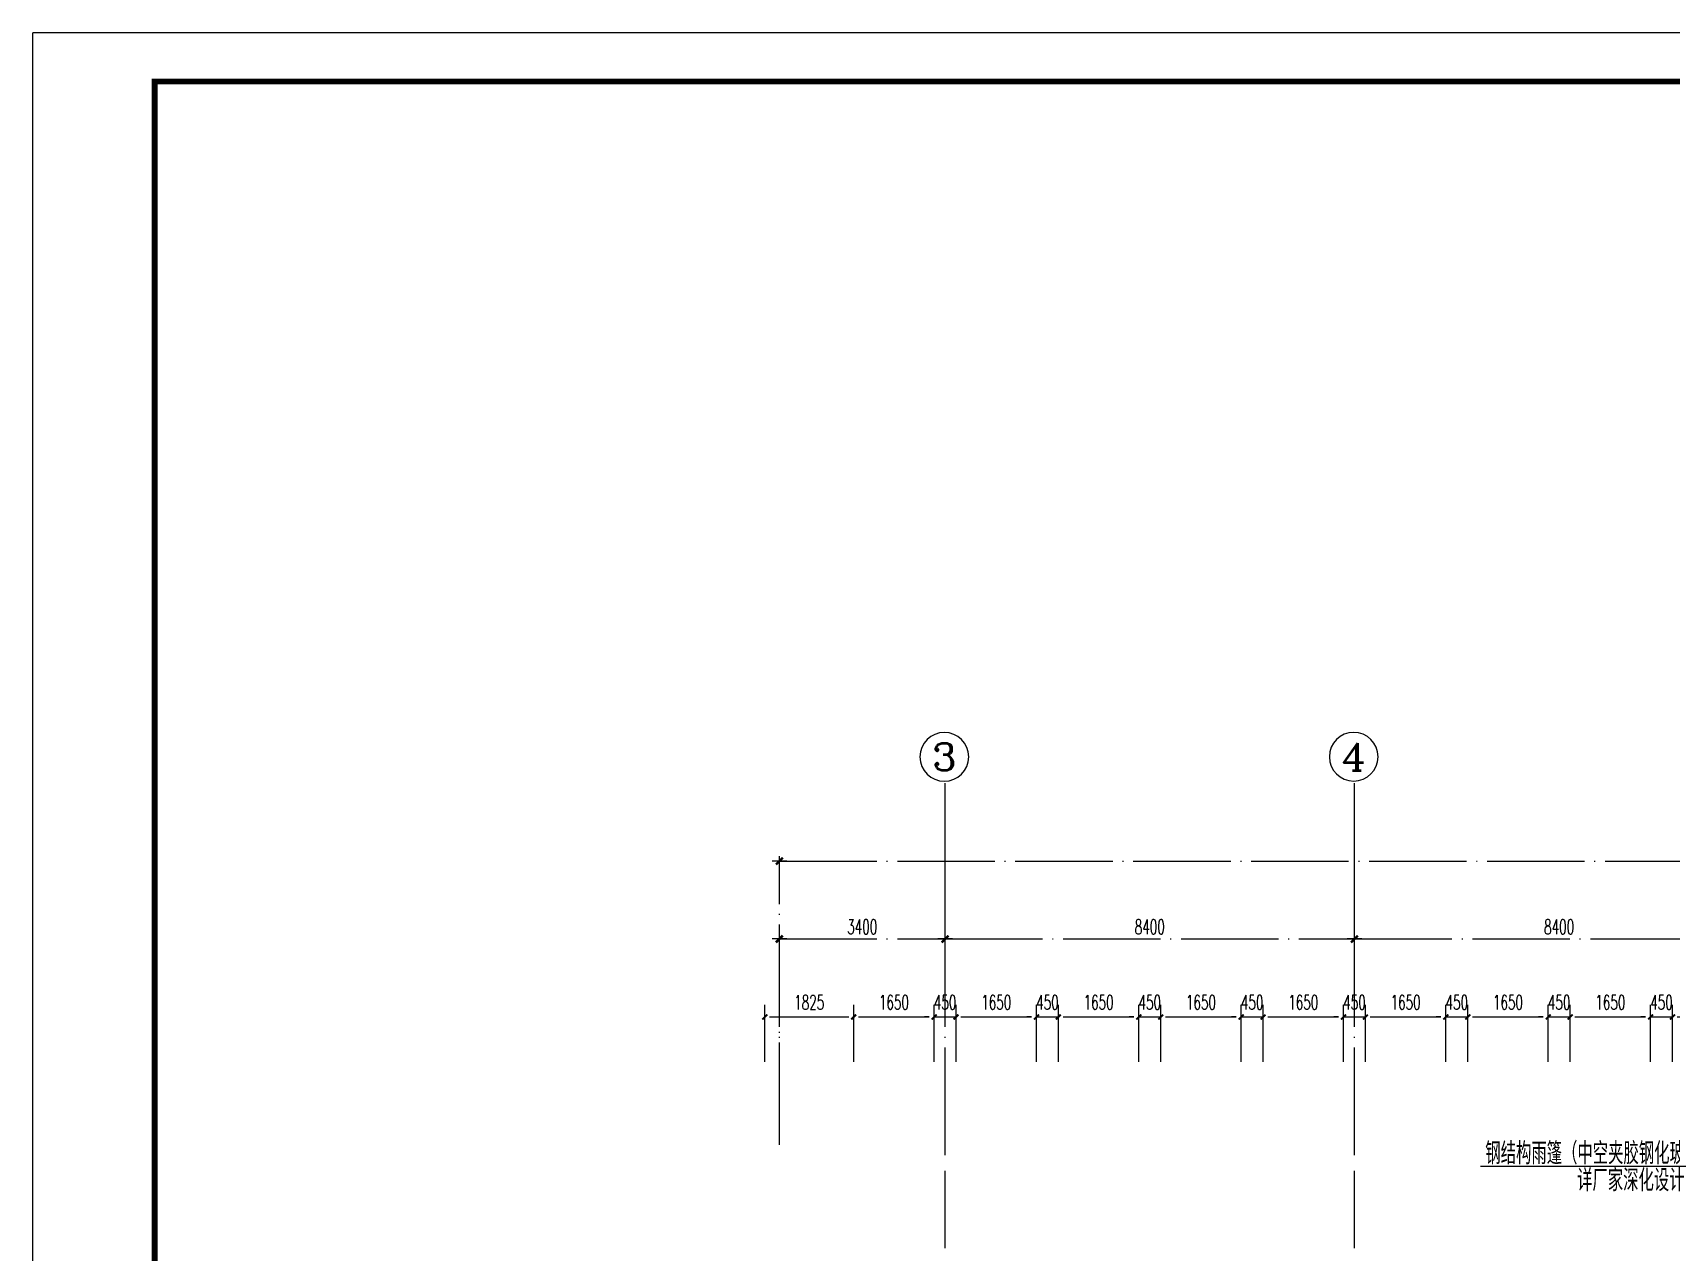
# Model space of a CAD drawing. Extents: x 824790 to 973415, y 4290613 to 4374713.
# Drawn here: x 824790 to 858410, y 4349684 to 4374713 of the extents above; entities that cross this region are included whole.
import ezdxf
from ezdxf.enums import TextEntityAlignment as Align

# ---------------------------------------------------------------- set-up
doc = ezdxf.new("R2010")
doc.units = 0
doc.header["$LTSCALE"] = 1000
doc.header["$MEASUREMENT"] = 0
for name, pattern in [('ACAD_ISO08W100', [36, 24, -3, 6, -3]), ('CENTER', [50.8, 31.75, -6.35, 6.35, -6.35]), ('DOTE', [2.42, 2, -0.2, 0.02, -0.2])]:
    doc.linetypes.add(name, pattern=pattern)
doc.layers.get('0').update_dxf_attribs({"color": 255, "linetype": 'CONTINUOUS'})
for name, color, linetype in [('A-AXIS', 3, 'CONTINUOUS'), ('A-AXIS-TEXT', 7, 'CONTINUOUS'), ('A-DIM', 201, 'CONTINUOUS'), ('A-DOTE', 8, 'ACAD_ISO08W100'), ('A-NOTE', 150, 'CONTINUOUS'), ('A_DIM_EX1', 171, 'CONTINUOUS'), ('AXIS_TEXT', 7, 'CONTINUOUS'), ('DOTE', 17, 'DOTE'), ('图框', 7, 'CONTINUOUS')]:
    doc.layers.add(name, color=color, linetype=linetype)
doc.styles.add('COMPLEX', font='COMPLEX')
doc.styles.add('DIM_FONT', font='SIMPLEX.shx', dxfattribs={"width": 0.6, "bigfont": 'GBCBIG.shx'})
doc.styles.add('PRC-S', font='TJROMANS.shx', dxfattribs={"width": 0.7, "bigfont": 'hztxt.shx'})
doc.dimstyles.new('DIM100', dxfattribs={"dimscale": 100, "dimtxt": 3, "dimasz": 0.01, "dimexe": 1, "dimexo": 1, "dimgap": 1, "dimtad": 1, "dimdec": 0, "dimzin": 0, "dimdsep": 46, "dimtxsty": 'DIM_FONT', "dimblk1": 'h-_DIMX', "dimblk2": 'h-_DIMX', "dimsah": 1, "dimcen": 0.01, "dimclrd": 256, "dimclre": 256, "dimclrt": 7, "dimadec": 3, "dimazin": 0, "dimtfac": 1, "dimtdec": 0, "dimtix": 1, "dimtmove": 2, "dimatfit": 3, "dimldrblk": 'h-_DIMX', "dimfxl": 0, "dimtolj": 1, "dimtzin": 5, "dimarcsym": 0})
doc.dimstyles.new('DIMN', dxfattribs={"dimtxt": 300, "dimasz": 100, "dimexe": 250, "dimexo": 300, "dimgap": 150, "dimtad": 1, "dimdec": 0, "dimzin": 0, "dimdsep": 46, "dimtxsty": 'DIM_FONT', "dimblk": 'h-_ArchTick', "dimcen": 0.09, "dimclrt": 7, "dimazin": 2, "dimtfac": 1, "dimtdec": 0, "dimtix": 1, "dimtmove": 2, "dimatfit": 3, "dimfxl": 0, "dimtolj": 1, "dimtzin": 0, "dimarcsym": 0})

# ---------------------------------------------------------------- blocks, each defined once
blk = doc.blocks.new('h-_DIMX')
blk.add_line((-150, 0), (150, 0))
at = {"const_width": 50}
blk.add_lwpolyline([(-70, -70), (70, 70)], dxfattribs=at)
blk = doc.blocks.new('h-_AXISO')
blk.add_circle((0, 0), 0.5)
at = {"layer": 'A-AXIS-TEXT', "style": 'COMPLEX', "width": 1.041667}
blk.add_attdef('A', text='', height=0.56, dxfattribs=at).set_placement((-0.25, -0.28), (0.25, -0.28), align=Align.FIT)
blk = doc.blocks.new('h-轴号横')
at = {"layer": 'DOTE', "linetype": 'ACAD_ISO08W100'}
for p, q in [((-2596961, -1877431), (-2596961, -1873868)), ((-2588561, -1877429), (-2588561, -1873867))]:
    blk.add_line(p, q, dxfattribs=at)
at = {"layer": 'A-AXIS'}
ref = blk.add_blockref('h-_AXISO', (-2596976, -1873330), dxfattribs=dict(at, xscale=-1000, yscale=1000, zscale=1000))
ref.add_attrib('A', '3', dxfattribs={"layer": 'AXIS_TEXT', "height": 560, "style": 'COMPLEX', "width": 1.339286}).set_placement((-2597226, -1873610), (-2596726, -1873610), align=Align.FIT)
ref = blk.add_blockref('h-_AXISO', (-2588576, -1873328), dxfattribs=dict(at, xscale=-1000, yscale=1000, zscale=1000))
ref.add_attrib('A', '4', dxfattribs={"layer": 'AXIS_TEXT', "height": 560, "style": 'COMPLEX', "width": 1.171875}).set_placement((-2588826, -1873608), (-2588326, -1873608), align=Align.FIT)
blk = doc.blocks.new('h-1')
at = {"layer": '图框'}
for p in [(2162, 399.3), (675.75, -441.7)]:
    blk.add_line(p, (675.75, 399.3), dxfattribs=at)
at = {"layer": '图框', "const_width": 1.2}
blk.add_lwpolyline([(2152, -431.7), (2152, 389.3), (700.75, 389.3), (700.75, -431.7)], close=True, dxfattribs=at)
blk = doc.blocks.new('h-_ArchTick')
at = {"color": 0, "linetype": 'ByBlock', "const_width": 0.4}
blk.add_lwpolyline([(-0.5, -0.5), (0.5, 0.5)], dxfattribs=at)
blk = doc.blocks.new('*D421')
at = {"layer": 'A-DIM', "color": 0, "lineweight": -2, "transparency": 16777216}
for p, q in [((858435, 4353589), (858435, 4354763)), ((858535, 4354513), (859985, 4354513)), ((860085, 4353589), (860085, 4354763))]:
    blk.add_line(p, q, dxfattribs=at)
at = {"layer": 'A-DIM', "color": 0, "lineweight": -2, "transparency": 16777216, "xscale": 100, "yscale": 100, "zscale": 100, "rotation": 180}
blk.add_blockref('h-_ArchTick', (858435, 4354513), dxfattribs=at)
at = {"layer": 'A-DIM', "color": 0, "lineweight": -2, "transparency": 16777216, "xscale": 100, "yscale": 100, "zscale": 100}
blk.add_blockref('h-_ArchTick', (860085, 4354513), dxfattribs=at)
at = {"layer": 'A-DIM', "color": 7, "transparency": 16777216, "insert": (859260, 4354813), "char_height": 300, "attachment_point": 5, "style": 'DIM_FONT'}
blk.add_mtext('\\A1;1650', dxfattribs=at)
blk = doc.blocks.new('*D422')
at = {"layer": 'A-DIM', "color": 0, "lineweight": -2, "transparency": 16777216}
for p, q in [((857885, 4354513), (857785, 4354513)), ((857985, 4353589), (857985, 4354763)), ((857985, 4354513), (858435, 4354513)), ((858435, 4353589), (858435, 4354763)), ((858535, 4354513), (858635, 4354513))]:
    blk.add_line(p, q, dxfattribs=at)
at = {"layer": 'A-DIM', "color": 0, "lineweight": -2, "transparency": 16777216, "xscale": 100, "yscale": 100, "zscale": 100}
blk.add_blockref('h-_ArchTick', (857985, 4354513), dxfattribs=at)
at = {"layer": 'A-DIM', "color": 0, "lineweight": -2, "transparency": 16777216, "xscale": 100, "yscale": 100, "zscale": 100, "rotation": 180}
blk.add_blockref('h-_ArchTick', (858435, 4354513), dxfattribs=at)
at = {"layer": 'A-DIM', "color": 7, "transparency": 16777216, "insert": (858210, 4354813), "char_height": 300, "attachment_point": 5, "style": 'DIM_FONT'}
blk.add_mtext('\\A1;450', dxfattribs=at)
blk = doc.blocks.new('*D423')
at = {"layer": 'A-DIM', "color": 0, "lineweight": -2, "transparency": 16777216}
for p, q in [((856335, 4353589), (856335, 4354763)), ((856435, 4354513), (857885, 4354513)), ((857985, 4353589), (857985, 4354763))]:
    blk.add_line(p, q, dxfattribs=at)
at = {"layer": 'A-DIM', "color": 0, "lineweight": -2, "transparency": 16777216, "xscale": 100, "yscale": 100, "zscale": 100, "rotation": 180}
blk.add_blockref('h-_ArchTick', (856335, 4354513), dxfattribs=at)
at = {"layer": 'A-DIM', "color": 0, "lineweight": -2, "transparency": 16777216, "xscale": 100, "yscale": 100, "zscale": 100}
blk.add_blockref('h-_ArchTick', (857985, 4354513), dxfattribs=at)
at = {"layer": 'A-DIM', "color": 7, "transparency": 16777216, "insert": (857160, 4354813), "char_height": 300, "attachment_point": 5, "style": 'DIM_FONT'}
blk.add_mtext('\\A1;1650', dxfattribs=at)
blk = doc.blocks.new('*D424')
at = {"layer": 'A-DIM', "color": 0, "lineweight": -2, "transparency": 16777216}
for p, q in [((855785, 4354513), (855685, 4354513)), ((855885, 4353589), (855885, 4354763)), ((855885, 4354513), (856335, 4354513)), ((856335, 4353589), (856335, 4354763)), ((856435, 4354513), (856535, 4354513))]:
    blk.add_line(p, q, dxfattribs=at)
at = {"layer": 'A-DIM', "color": 0, "lineweight": -2, "transparency": 16777216, "xscale": 100, "yscale": 100, "zscale": 100}
blk.add_blockref('h-_ArchTick', (855885, 4354513), dxfattribs=at)
at = {"layer": 'A-DIM', "color": 0, "lineweight": -2, "transparency": 16777216, "xscale": 100, "yscale": 100, "zscale": 100, "rotation": 180}
blk.add_blockref('h-_ArchTick', (856335, 4354513), dxfattribs=at)
at = {"layer": 'A-DIM', "color": 7, "transparency": 16777216, "insert": (856110, 4354813), "char_height": 300, "attachment_point": 5, "style": 'DIM_FONT'}
blk.add_mtext('\\A1;450', dxfattribs=at)
blk = doc.blocks.new('*D425')
at = {"layer": 'A-DIM', "color": 0, "lineweight": -2, "transparency": 16777216}
for p, q in [((854235, 4353589), (854235, 4354763)), ((854335, 4354513), (855785, 4354513)), ((855885, 4353589), (855885, 4354763))]:
    blk.add_line(p, q, dxfattribs=at)
at = {"layer": 'A-DIM', "color": 0, "lineweight": -2, "transparency": 16777216, "xscale": 100, "yscale": 100, "zscale": 100, "rotation": 180}
blk.add_blockref('h-_ArchTick', (854235, 4354513), dxfattribs=at)
at = {"layer": 'A-DIM', "color": 0, "lineweight": -2, "transparency": 16777216, "xscale": 100, "yscale": 100, "zscale": 100}
blk.add_blockref('h-_ArchTick', (855885, 4354513), dxfattribs=at)
at = {"layer": 'A-DIM', "color": 7, "transparency": 16777216, "insert": (855060, 4354813), "char_height": 300, "attachment_point": 5, "style": 'DIM_FONT'}
blk.add_mtext('\\A1;1650', dxfattribs=at)
blk = doc.blocks.new('*D426')
at = {"layer": 'A-DIM', "color": 0, "lineweight": -2, "transparency": 16777216}
for p, q in [((853685, 4354513), (853585, 4354513)), ((853785, 4353589), (853785, 4354763)), ((853785, 4354513), (854235, 4354513)), ((854235, 4353589), (854235, 4354763)), ((854335, 4354513), (854435, 4354513))]:
    blk.add_line(p, q, dxfattribs=at)
at = {"layer": 'A-DIM', "color": 0, "lineweight": -2, "transparency": 16777216, "xscale": 100, "yscale": 100, "zscale": 100}
blk.add_blockref('h-_ArchTick', (853785, 4354513), dxfattribs=at)
at = {"layer": 'A-DIM', "color": 0, "lineweight": -2, "transparency": 16777216, "xscale": 100, "yscale": 100, "zscale": 100, "rotation": 180}
blk.add_blockref('h-_ArchTick', (854235, 4354513), dxfattribs=at)
at = {"layer": 'A-DIM', "color": 7, "transparency": 16777216, "insert": (854010, 4354813), "char_height": 300, "attachment_point": 5, "style": 'DIM_FONT'}
blk.add_mtext('\\A1;450', dxfattribs=at)
blk = doc.blocks.new('*D427')
at = {"layer": 'A-DIM', "color": 0, "lineweight": -2, "transparency": 16777216}
for p, q in [((852135, 4353589), (852135, 4354763)), ((852235, 4354513), (853685, 4354513)), ((853785, 4353589), (853785, 4354763))]:
    blk.add_line(p, q, dxfattribs=at)
at = {"layer": 'A-DIM', "color": 0, "lineweight": -2, "transparency": 16777216, "xscale": 100, "yscale": 100, "zscale": 100, "rotation": 180}
blk.add_blockref('h-_ArchTick', (852135, 4354513), dxfattribs=at)
at = {"layer": 'A-DIM', "color": 0, "lineweight": -2, "transparency": 16777216, "xscale": 100, "yscale": 100, "zscale": 100}
blk.add_blockref('h-_ArchTick', (853785, 4354513), dxfattribs=at)
at = {"layer": 'A-DIM', "color": 7, "transparency": 16777216, "insert": (852960, 4354813), "char_height": 300, "attachment_point": 5, "style": 'DIM_FONT'}
blk.add_mtext('\\A1;1650', dxfattribs=at)
blk = doc.blocks.new('*D428')
at = {"layer": 'A-DIM', "color": 0, "lineweight": -2, "transparency": 16777216}
for p, q in [((851585, 4354513), (851485, 4354513)), ((851685, 4353589), (851685, 4354763)), ((851685, 4354513), (852135, 4354513)), ((852135, 4353589), (852135, 4354763)), ((852235, 4354513), (852335, 4354513))]:
    blk.add_line(p, q, dxfattribs=at)
at = {"layer": 'A-DIM', "color": 0, "lineweight": -2, "transparency": 16777216, "xscale": 100, "yscale": 100, "zscale": 100}
blk.add_blockref('h-_ArchTick', (851685, 4354513), dxfattribs=at)
at = {"layer": 'A-DIM', "color": 0, "lineweight": -2, "transparency": 16777216, "xscale": 100, "yscale": 100, "zscale": 100, "rotation": 180}
blk.add_blockref('h-_ArchTick', (852135, 4354513), dxfattribs=at)
at = {"layer": 'A-DIM', "color": 7, "transparency": 16777216, "insert": (851910, 4354813), "char_height": 300, "attachment_point": 5, "style": 'DIM_FONT'}
blk.add_mtext('\\A1;450', dxfattribs=at)
blk = doc.blocks.new('*D429')
at = {"layer": 'A-DIM', "color": 0, "lineweight": -2, "transparency": 16777216}
for p, q in [((850035, 4353589), (850035, 4354763)), ((850135, 4354513), (851585, 4354513)), ((851685, 4353589), (851685, 4354763))]:
    blk.add_line(p, q, dxfattribs=at)
at = {"layer": 'A-DIM', "color": 0, "lineweight": -2, "transparency": 16777216, "xscale": 100, "yscale": 100, "zscale": 100, "rotation": 180}
blk.add_blockref('h-_ArchTick', (850035, 4354513), dxfattribs=at)
at = {"layer": 'A-DIM', "color": 0, "lineweight": -2, "transparency": 16777216, "xscale": 100, "yscale": 100, "zscale": 100}
blk.add_blockref('h-_ArchTick', (851685, 4354513), dxfattribs=at)
at = {"layer": 'A-DIM', "color": 7, "transparency": 16777216, "insert": (850860, 4354813), "char_height": 300, "attachment_point": 5, "style": 'DIM_FONT'}
blk.add_mtext('\\A1;1650', dxfattribs=at)
blk = doc.blocks.new('*D430')
at = {"layer": 'A-DIM', "color": 0, "lineweight": -2, "transparency": 16777216}
for p, q in [((849485, 4354513), (849385, 4354513)), ((849585, 4353589), (849585, 4354763)), ((849585, 4354513), (850035, 4354513)), ((850035, 4353589), (850035, 4354763)), ((850135, 4354513), (850235, 4354513))]:
    blk.add_line(p, q, dxfattribs=at)
at = {"layer": 'A-DIM', "color": 0, "lineweight": -2, "transparency": 16777216, "xscale": 100, "yscale": 100, "zscale": 100}
blk.add_blockref('h-_ArchTick', (849585, 4354513), dxfattribs=at)
at = {"layer": 'A-DIM', "color": 0, "lineweight": -2, "transparency": 16777216, "xscale": 100, "yscale": 100, "zscale": 100, "rotation": 180}
blk.add_blockref('h-_ArchTick', (850035, 4354513), dxfattribs=at)
at = {"layer": 'A-DIM', "color": 7, "transparency": 16777216, "insert": (849810, 4354813), "char_height": 300, "attachment_point": 5, "style": 'DIM_FONT'}
blk.add_mtext('\\A1;450', dxfattribs=at)
blk = doc.blocks.new('*D431')
at = {"layer": 'A-DIM', "color": 0, "lineweight": -2, "transparency": 16777216}
for p, q in [((847935, 4353589), (847935, 4354763)), ((848035, 4354513), (849485, 4354513)), ((849585, 4353589), (849585, 4354763))]:
    blk.add_line(p, q, dxfattribs=at)
at = {"layer": 'A-DIM', "color": 0, "lineweight": -2, "transparency": 16777216, "xscale": 100, "yscale": 100, "zscale": 100, "rotation": 180}
blk.add_blockref('h-_ArchTick', (847935, 4354513), dxfattribs=at)
at = {"layer": 'A-DIM', "color": 0, "lineweight": -2, "transparency": 16777216, "xscale": 100, "yscale": 100, "zscale": 100}
blk.add_blockref('h-_ArchTick', (849585, 4354513), dxfattribs=at)
at = {"layer": 'A-DIM', "color": 7, "transparency": 16777216, "insert": (848760, 4354813), "char_height": 300, "attachment_point": 5, "style": 'DIM_FONT'}
blk.add_mtext('\\A1;1650', dxfattribs=at)
blk = doc.blocks.new('*D432')
at = {"layer": 'A-DIM', "color": 0, "lineweight": -2, "transparency": 16777216}
for p, q in [((847385, 4354513), (847285, 4354513)), ((847485, 4353589), (847485, 4354763)), ((847485, 4354513), (847935, 4354513)), ((847935, 4353589), (847935, 4354763)), ((848035, 4354513), (848135, 4354513))]:
    blk.add_line(p, q, dxfattribs=at)
at = {"layer": 'A-DIM', "color": 0, "lineweight": -2, "transparency": 16777216, "xscale": 100, "yscale": 100, "zscale": 100}
blk.add_blockref('h-_ArchTick', (847485, 4354513), dxfattribs=at)
at = {"layer": 'A-DIM', "color": 0, "lineweight": -2, "transparency": 16777216, "xscale": 100, "yscale": 100, "zscale": 100, "rotation": 180}
blk.add_blockref('h-_ArchTick', (847935, 4354513), dxfattribs=at)
at = {"layer": 'A-DIM', "color": 7, "transparency": 16777216, "insert": (847710, 4354813), "char_height": 300, "attachment_point": 5, "style": 'DIM_FONT'}
blk.add_mtext('\\A1;450', dxfattribs=at)
blk = doc.blocks.new('*D433')
at = {"layer": 'A-DIM', "color": 0, "lineweight": -2, "transparency": 16777216}
for p, q in [((845835, 4353589), (845835, 4354763)), ((845935, 4354513), (847385, 4354513)), ((847485, 4353589), (847485, 4354763))]:
    blk.add_line(p, q, dxfattribs=at)
at = {"layer": 'A-DIM', "color": 0, "lineweight": -2, "transparency": 16777216, "xscale": 100, "yscale": 100, "zscale": 100, "rotation": 180}
blk.add_blockref('h-_ArchTick', (845835, 4354513), dxfattribs=at)
at = {"layer": 'A-DIM', "color": 0, "lineweight": -2, "transparency": 16777216, "xscale": 100, "yscale": 100, "zscale": 100}
blk.add_blockref('h-_ArchTick', (847485, 4354513), dxfattribs=at)
at = {"layer": 'A-DIM', "color": 7, "transparency": 16777216, "insert": (846660, 4354813), "char_height": 300, "attachment_point": 5, "style": 'DIM_FONT'}
blk.add_mtext('\\A1;1650', dxfattribs=at)
blk = doc.blocks.new('*D434')
at = {"layer": 'A-DIM', "color": 0, "lineweight": -2, "transparency": 16777216}
for p, q in [((845285, 4354513), (845185, 4354513)), ((845385, 4353589), (845385, 4354763)), ((845385, 4354513), (845835, 4354513)), ((845835, 4353589), (845835, 4354763)), ((845935, 4354513), (846035, 4354513))]:
    blk.add_line(p, q, dxfattribs=at)
at = {"layer": 'A-DIM', "color": 0, "lineweight": -2, "transparency": 16777216, "xscale": 100, "yscale": 100, "zscale": 100}
blk.add_blockref('h-_ArchTick', (845385, 4354513), dxfattribs=at)
at = {"layer": 'A-DIM', "color": 0, "lineweight": -2, "transparency": 16777216, "xscale": 100, "yscale": 100, "zscale": 100, "rotation": 180}
blk.add_blockref('h-_ArchTick', (845835, 4354513), dxfattribs=at)
at = {"layer": 'A-DIM', "color": 7, "transparency": 16777216, "insert": (845610, 4354813), "char_height": 300, "attachment_point": 5, "style": 'DIM_FONT'}
blk.add_mtext('\\A1;450', dxfattribs=at)
blk = doc.blocks.new('*D435')
at = {"layer": 'A-DIM', "color": 0, "lineweight": -2, "transparency": 16777216}
for p, q in [((843735, 4353589), (843735, 4354763)), ((843835, 4354513), (845285, 4354513)), ((845385, 4353589), (845385, 4354763))]:
    blk.add_line(p, q, dxfattribs=at)
at = {"layer": 'A-DIM', "color": 0, "lineweight": -2, "transparency": 16777216, "xscale": 100, "yscale": 100, "zscale": 100, "rotation": 180}
blk.add_blockref('h-_ArchTick', (843735, 4354513), dxfattribs=at)
at = {"layer": 'A-DIM', "color": 0, "lineweight": -2, "transparency": 16777216, "xscale": 100, "yscale": 100, "zscale": 100}
blk.add_blockref('h-_ArchTick', (845385, 4354513), dxfattribs=at)
at = {"layer": 'A-DIM', "color": 7, "transparency": 16777216, "insert": (844560, 4354813), "char_height": 300, "attachment_point": 5, "style": 'DIM_FONT'}
blk.add_mtext('\\A1;1650', dxfattribs=at)
blk = doc.blocks.new('*D436')
at = {"layer": 'A-DIM', "color": 0, "lineweight": -2, "transparency": 16777216}
for p, q in [((843185, 4354513), (843085, 4354513)), ((843285, 4353589), (843285, 4354763)), ((843285, 4354513), (843735, 4354513)), ((843735, 4353589), (843735, 4354763)), ((843835, 4354513), (843935, 4354513))]:
    blk.add_line(p, q, dxfattribs=at)
at = {"layer": 'A-DIM', "color": 0, "lineweight": -2, "transparency": 16777216, "xscale": 100, "yscale": 100, "zscale": 100}
blk.add_blockref('h-_ArchTick', (843285, 4354513), dxfattribs=at)
at = {"layer": 'A-DIM', "color": 0, "lineweight": -2, "transparency": 16777216, "xscale": 100, "yscale": 100, "zscale": 100, "rotation": 180}
blk.add_blockref('h-_ArchTick', (843735, 4354513), dxfattribs=at)
at = {"layer": 'A-DIM', "color": 7, "transparency": 16777216, "insert": (843510, 4354813), "char_height": 300, "attachment_point": 5, "style": 'DIM_FONT'}
blk.add_mtext('\\A1;450', dxfattribs=at)
blk = doc.blocks.new('*D437')
at = {"layer": 'A-DIM', "color": 0, "lineweight": -2, "transparency": 16777216}
for p, q in [((841635, 4353589), (841635, 4354763)), ((841735, 4354513), (843185, 4354513)), ((843285, 4353589), (843285, 4354763))]:
    blk.add_line(p, q, dxfattribs=at)
at = {"layer": 'A-DIM', "color": 0, "lineweight": -2, "transparency": 16777216, "xscale": 100, "yscale": 100, "zscale": 100, "rotation": 180}
blk.add_blockref('h-_ArchTick', (841635, 4354513), dxfattribs=at)
at = {"layer": 'A-DIM', "color": 0, "lineweight": -2, "transparency": 16777216, "xscale": 100, "yscale": 100, "zscale": 100}
blk.add_blockref('h-_ArchTick', (843285, 4354513), dxfattribs=at)
at = {"layer": 'A-DIM', "color": 7, "transparency": 16777216, "insert": (842460, 4354813), "char_height": 300, "attachment_point": 5, "style": 'DIM_FONT'}
blk.add_mtext('\\A1;1650', dxfattribs=at)
blk = doc.blocks.new('*D438')
at = {"layer": 'A-DIM', "color": 0, "lineweight": -2, "transparency": 16777216}
for p, q in [((839810, 4353589), (839810, 4354763)), ((839910, 4354513), (841535, 4354513)), ((841635, 4353589), (841635, 4354763))]:
    blk.add_line(p, q, dxfattribs=at)
at = {"layer": 'A-DIM', "color": 0, "lineweight": -2, "transparency": 16777216, "xscale": 100, "yscale": 100, "zscale": 100, "rotation": 180}
blk.add_blockref('h-_ArchTick', (839810, 4354513), dxfattribs=at)
at = {"layer": 'A-DIM', "color": 0, "lineweight": -2, "transparency": 16777216, "xscale": 100, "yscale": 100, "zscale": 100}
blk.add_blockref('h-_ArchTick', (841635, 4354513), dxfattribs=at)
at = {"layer": 'A-DIM', "color": 7, "transparency": 16777216, "insert": (840722, 4354813), "char_height": 300, "attachment_point": 5, "style": 'DIM_FONT'}
blk.add_mtext('\\A1;1825', dxfattribs=at)
blk = doc.blocks.new('h-wrt')
at = {"layer": 'A-DOTE', "linetype": 'CENTER', "ltscale": 0.05}
for p, q in [((-2597128.9, -1784214.6), (-2597128.9, -1744636.2)), ((-2588728.9, -1784214.6), (-2588728.9, -1744636.2))]:
    blk.add_line(p, q, dxfattribs=at)
at = {"layer": 'A_DIM_EX1'}
blk.add_blockref('h-轴号横', (-168.1, 134757.2), dxfattribs=at)
at = {"layer": 'A-AXIS'}
for base, p1, p2 in [((-2487228.9, -1740710.9), (-2600528.9, -1746536.2), (-2487228.9, -1746636.2)), ((-2597128.9, -1742310.9), (-2600528.9, -1746636.2), (-2597128.9, -1746636.2)), ((-2588728.9, -1742310.9), (-2597128.9, -1746636.2), (-2588728.9, -1746636.2)), ((-2580328.9, -1742310.9), (-2588728.9, -1746636.2), (-2580328.9, -1746636.2))]:
    blk.add_linear_dim(base=base, p1=p1, p2=p2, dimstyle='DIM100', dxfattribs=at).render()

msp = doc.modelspace()

# ---------------------------------------------------------------- linework, layer by layer
at = {"layer": 'A-NOTE'}
msp.add_lwpolyline([(860084.9, 4349996.2), (859295, 4351442.6), (854498.5, 4351442.6)], dxfattribs=at)

# ---------------------------------------------------------------- block references
at = {"layer": 'DOTE'}
msp.add_blockref('h-wrt', (3440638.8, 6098424.3), dxfattribs=at)
at = {"layer": '图框', "xscale": 100, "yscale": 100, "zscale": 100}
msp.add_blockref('h-1', (757214.8, 4334782.9), dxfattribs=at)

# ---------------------------------------------------------------- texts
at = {"layer": 'A-NOTE', "style": 'PRC-S', "width": 0.7}
for s, p in [('钢结构雨篷（中空夹胶钢化玻璃）', (854595.2, 4351489.9)), ('详厂家深化设计', (856478.1, 4350935.9))]:
    msp.add_text(s, height=450, dxfattribs=at).set_placement(p)

# ---------------------------------------------------------------- dimensions: what is measured, and where the dimension line sits
at = {"layer": 'A-DIM'}
for p1, p2, picture, middle in [((839809.9, 4353289.1), (841634.9, 4353289.1), '*D438', (840722.4, 4354813.4)), ((841634.9, 4353289.1), (843284.9, 4353289.1), '*D437', (842459.9, 4354813.4)), ((843284.9, 4353289.1), (843734.9, 4353289.1), '*D436', (843509.9, 4354813.4)), ((843734.9, 4353289.1), (845384.9, 4353289.1), '*D435', (844559.9, 4354813.4)), ((845384.9, 4353289.1), (845834.9, 4353289.1), '*D434', (845609.9, 4354813.4)), ((845834.9, 4353289.1), (847484.9, 4353289.1), '*D433', (846659.9, 4354813.4)), ((847484.9, 4353289.1), (847934.9, 4353289.1), '*D432', (847709.9, 4354813.4)), ((847934.9, 4353289.1), (849584.9, 4353289.1), '*D431', (848759.9, 4354813.4)), ((849584.9, 4353289.1), (850034.9, 4353289.1), '*D430', (849809.9, 4354813.4)), ((850034.9, 4353289.1), (851684.9, 4353289.1), '*D429', (850859.9, 4354813.4)), ((851684.9, 4353289.1), (852134.9, 4353289.1), '*D428', (851909.9, 4354813.4)), ((852134.9, 4353289.1), (853784.9, 4353289.1), '*D427', (852959.9, 4354813.4)), ((853784.9, 4353289.1), (854234.9, 4353289.1), '*D426', (854009.9, 4354813.4)), ((854234.9, 4353289.1), (855884.9, 4353289.1), '*D425', (855059.9, 4354813.4)), ((855884.9, 4353289.1), (856334.9, 4353289.1), '*D424', (856109.9, 4354813.4)), ((856334.9, 4353289.1), (857984.9, 4353289.1), '*D423', (857159.9, 4354813.4)), ((857984.9, 4353289.1), (858434.9, 4353289.1), '*D422', (858209.9, 4354813.4)), ((858434.9, 4353289.1), (860084.9, 4353289.1), '*D421', (859259.9, 4354813.4))]:
    dim = msp.add_aligned_dim(p1=p1, p2=p2, distance=1224.3, dimstyle='DIMN', dxfattribs=at)
    dim.commit()
    dim.dimension.update_dxf_attribs({"geometry": picture, "text_midpoint": middle})

doc.saveas('drawing.dxf')
